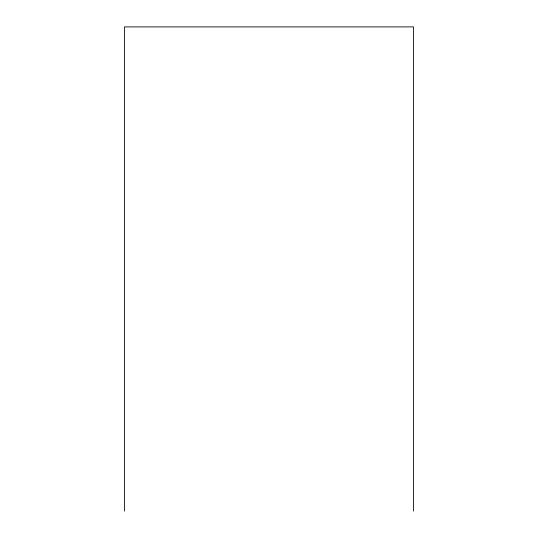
<?xml version="1.0" encoding="UTF-8"?>
<svg xmlns="http://www.w3.org/2000/svg" width="538" height="538" viewBox="0 0 538 538"><rect width="100%" height="100%" fill="white"/><g stroke="black" fill="none" stroke-linecap="round" stroke-linejoin="round"><path stroke-width="0.81" d="M413.5 511.1L413.5 26.9L124.5 26.9L124.5 511.1"/></g></svg>
